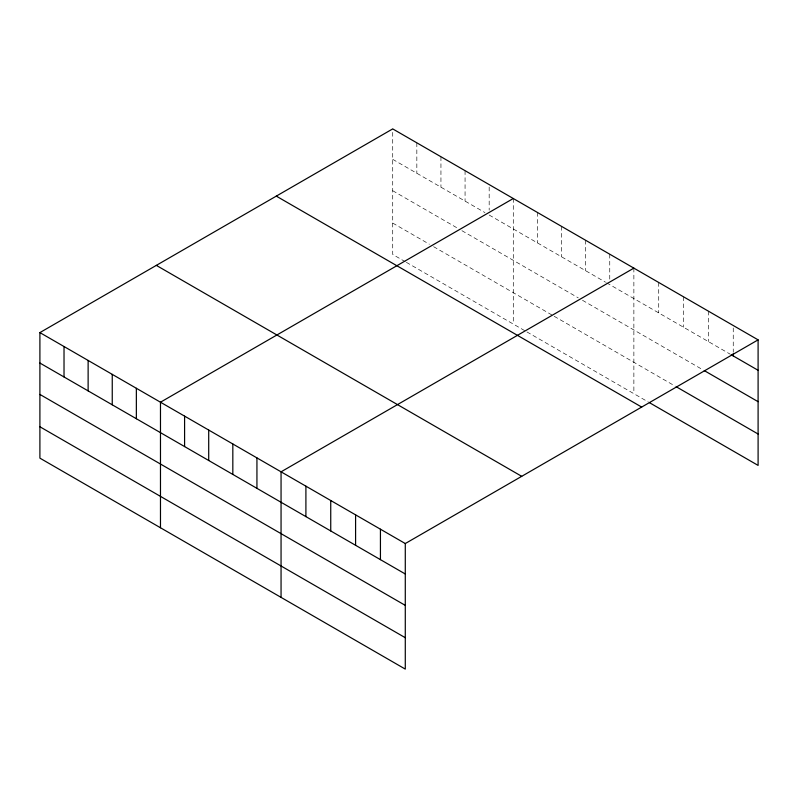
<?xml version="1.0" encoding="UTF-8"?>
<svg xmlns="http://www.w3.org/2000/svg" width="798" height="798" viewBox="0 0 798 798"><rect width="100%" height="100%" fill="white"/><g stroke="black" fill="none" stroke-linecap="round" stroke-linejoin="round"><path stroke-width="0.6" stroke-dasharray="3.99 2.99" d="M392.716 159.341L484.985 212.607M489.174 215.031L605.562 282.223M606.61 282.831L730.15 354.152M392.716 190.722L457.723 228.258M461.912 230.682L578.301 297.873M582.49 300.297L703.228 370.003M392.716 223.061L429.414 244.248M433.603 246.672L553.134 315.679M554.181 316.287L675.278 386.202M405.294 261.714L392.716 254.452L392.716 128.897M406.342 262.323L525.872 331.33M526.919 331.938L648.365 402.042M733.252 327.948L733.252 352.297M708.405 311.16L708.405 341.604M683.557 296.816L683.557 327.26M658.719 282.472L658.719 312.916M633.871 268.128L633.871 393.683M609.752 254.203L609.752 279.779M585.642 240.288L585.642 270.721M561.523 226.363L561.523 256.796M537.403 212.438L537.403 242.881M513.294 198.512L513.294 324.068M489.174 187.031L489.174 210.163M465.064 170.672L465.064 201.106M440.945 156.747L440.945 187.181M416.835 142.822L416.835 173.266"/><path stroke-width="1.2" d="M39.9 332.596L405.284 543.548L405.284 669.103L39.9 458.142L39.9 332.596L392.716 128.897L758.1 339.858L758.1 465.404L649.402 402.641M513.294 198.512L160.478 402.212L160.478 527.757M633.871 268.128L281.056 471.827L281.056 597.373M405.284 543.548L758.1 339.858M731.187 354.751L758.1 370.292M704.265 370.601L758.1 401.683M676.315 386.801L758.1 434.012M276.288 196.118L641.672 407.07M156.328 265.375L521.712 476.326M39.9 363.04L405.284 573.991M39.9 394.421L405.284 605.373M39.9 426.76L405.284 637.712M733.252 353.514L733.252 355.948M380.437 529.204L380.437 559.647M355.589 514.86L355.589 545.303M330.741 500.516L330.741 530.949M305.903 486.172L305.903 516.605M256.936 457.902L256.936 488.346M232.826 443.977L232.826 474.421M208.707 430.052L208.707 460.496M184.587 416.137L184.587 446.571M136.358 388.287L136.358 418.731M112.249 374.362L112.249 404.805M88.129 360.447L88.129 390.88M64.02 346.522L64.02 376.955"/></g></svg>
